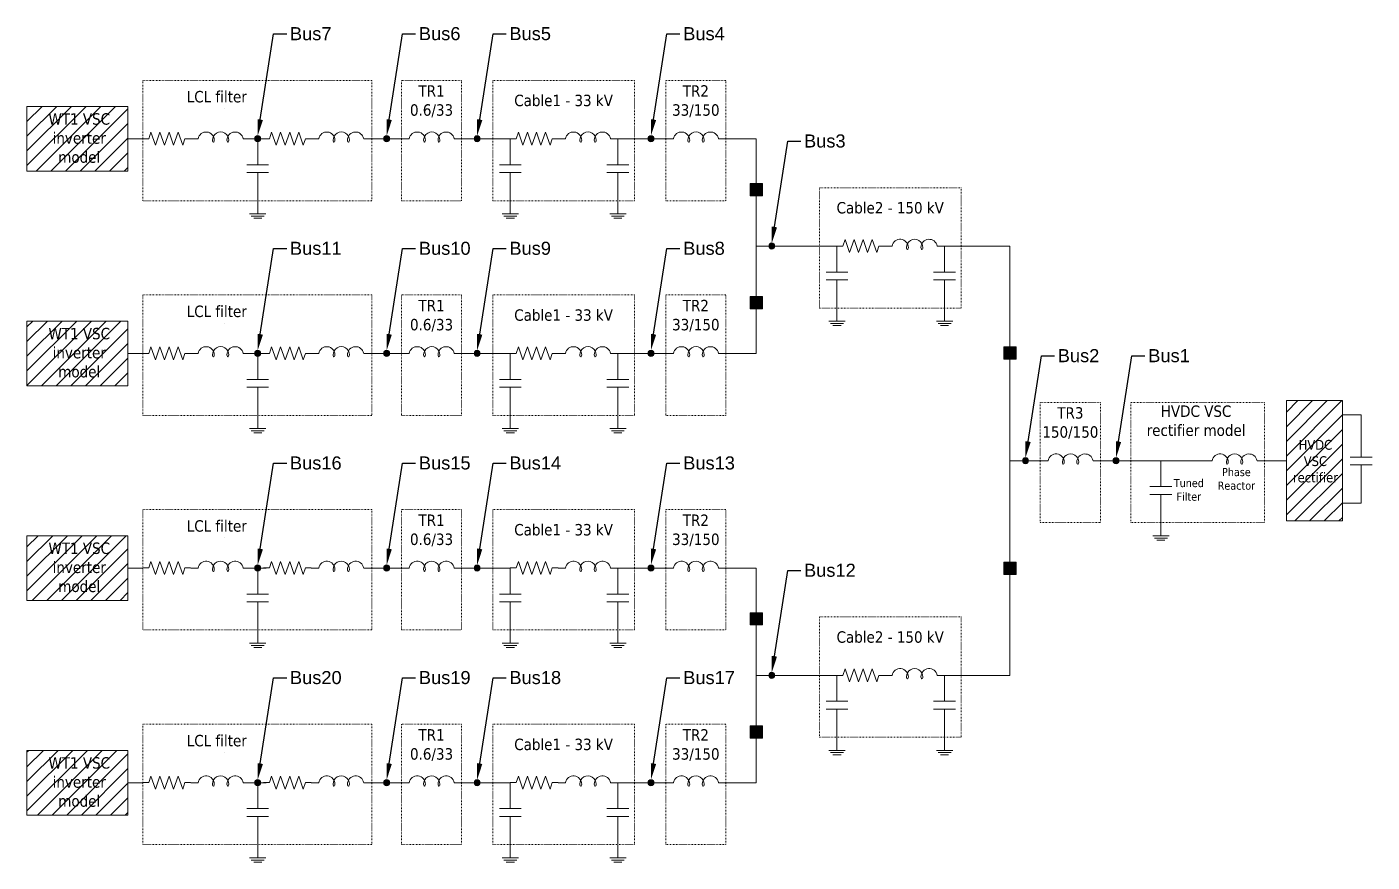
# Model space of a CAD drawing. Header units: millimetres. Extents: x 4328 to 5468, y 449 to 2965.
# Drawn here: x 4458 to 4732, y 2074.9 to 2245 of the extents above; entities that cross this region are included whole.
import ezdxf
from ezdxf import colors
from ezdxf.entities.mleader import LeaderData, LeaderLine
from ezdxf.math import Vec2, Vec3

# ---------------------------------------------------------------- set-up
doc = ezdxf.new("R2010")
doc.units = ezdxf.units.MM
doc.linetypes.add('ACAD_ISO03W100', pattern=[30, 12, -18])
doc.layers.get('0').update_dxf_attribs({"lineweight": 18})
doc.layers.add('przypisy', color=7, linetype='ACAD_ISO03W100', lineweight=9)
doc.styles.get("Standard").update_dxf_attribs({"font": 'arial.ttf'})
doc.styles.add('Tahoma', font='tahoma.ttf')
pattern_1 = [(45, (3066.6773, 1619.7054), (-1.4929676, 1.4929676), [])]

# ---------------------------------------------------------------- blocks, each defined once
blk = doc.blocks.new('kondensator')
for p, q in [((3373.53, 1419.07), (3377.98, 1419.07)), ((3377.98, 1419.07), (3389.41, 1419.07)), ((3389.41, 1425.75), (3389.41, 1412.38)), ((3394.26, 1425.75), (3394.26, 1412.38)), ((3394.26, 1419.07), (3405.69, 1419.07)), ((3405.69, 1419.07), (3410.14, 1419.07))]:
    blk.add_line(p, q)
blk = doc.blocks.new('uziemienie')
for p, q in [((3391.8, 1403.17), (3391.8, 1393.74)), ((3386.8, 1393.74), (3396.8, 1393.74)), ((3387.82, 1392.45), (3395.77, 1392.45)), ((3389.3, 1391.17), (3394.3, 1391.17))]:
    blk.add_line(p, q)
blk = doc.blocks.new('rezystor')
for p, q in [((3373.5, 1435), (3378, 1435)), ((3378, 1435), (3379.7, 1430)), ((3379.7, 1430), (3383.2, 1440)), ((3383.2, 1440), (3386.6, 1430)), ((3386.6, 1430), (3390.1, 1440)), ((3390.1, 1440), (3393.6, 1430)), ((3393.6, 1430), (3397, 1440)), ((3397, 1440), (3400.5, 1430)), ((3400.5, 1430), (3404, 1440)), ((3404, 1440), (3405.7, 1435)), ((3405.7, 1435), (3410.1, 1435))]:
    blk.add_line(p, q)
blk = doc.blocks.new('cewka')
for p, q in [((3373.53, 1451.88), (3378.05, 1451.88)), ((3405.62, 1451.88), (3410.14, 1451.88))]:
    blk.add_line(p, q)
for centre, radius, start, end in [((3382.98, 1451.03), 5, 358.76087, 170.19377), ((3391.84, 1451.03), 5, 358.76087, 180), ((3400.69, 1451.03), 5, 9.80623, 180), ((3396.27, 1451.03), 0.575, 349.15829, 10.84171)]:
    blk.add_arc(centre, radius, start, end)
for centre in [(3387.41, 1451.03), (3396.27, 1451.03)]:
    blk.add_ellipse(centre, major_axis=(0, -1.2), ratio=0.473983, start_param=4.712389, end_param=7.853982)

msp = doc.modelspace()

# ---------------------------------------------------------------- hatches: boundary and pattern name
at = {"transparency": 33554534}
h = msp.add_hatch(dxfattribs=at)
h.set_pattern_fill('ANSI31', color=256, scale=0.665)
h.set_pattern_definition(pattern_1)
h.paths.add_polyline_path([(4457.98, 2215.63), (4478.52, 2215.63), (4478.52, 2228.81), (4457.98, 2228.81)])
h.paths.add_polyline_path([(4461.5, 2216.01), (4475.79, 2216.01), (4475.79, 2228.92), (4461.5, 2228.92)], flags=9)
h = msp.add_hatch(color=256)
edge = h.paths.add_edge_path()
edge.add_arc((4505, 2222.22), 0.613, 0, 360)
h = msp.add_hatch(color=256)
edge = h.paths.add_edge_path()
edge.add_arc((4531.27, 2222.22), 0.613, 0, 360)
h = msp.add_hatch(color=256)
edge = h.paths.add_edge_path()
edge.add_arc((4549.7, 2222.22), 0.613, 0, 360)
h = msp.add_hatch(color=256)
edge = h.paths.add_edge_path()
edge.add_arc((4585.11, 2222.22), 0.613, 0, 360)
at = {"true_color": 0x939598}
h = msp.add_hatch(color=252, dxfattribs=at)
h.dxf.hatch_style = 1
h.paths.add_polyline_path([(4607.8, 2213.12), (4605.3, 2213.12), (4605.3, 2210.63), (4607.8, 2210.63)])
h = msp.add_hatch(color=256)
edge = h.paths.add_edge_path()
edge.add_arc((4609.73, 2200.37), 0.613, 0, 360)
h = msp.add_hatch(color=252, dxfattribs=at)
h.dxf.hatch_style = 1
h.paths.add_polyline_path([(4607.8, 2190.1), (4605.3, 2190.1), (4605.3, 2187.61), (4607.8, 2187.61)])
at = {"transparency": 33554534}
h = msp.add_hatch(dxfattribs=at)
h.set_pattern_fill('ANSI31', color=256, scale=0.665)
h.set_pattern_definition(pattern_1)
h.paths.add_polyline_path([(4457.98, 2171.92), (4478.52, 2171.92), (4478.52, 2185.1), (4457.98, 2185.1)])
h.paths.add_polyline_path([(4461.5, 2172.3), (4475.79, 2172.3), (4475.79, 2185.21), (4461.5, 2185.21)], flags=9)
h = msp.add_hatch(color=256)
edge = h.paths.add_edge_path()
edge.add_arc((4505, 2178.51), 0.613, 0, 360)
h = msp.add_hatch(color=256)
edge = h.paths.add_edge_path()
edge.add_arc((4531.27, 2178.51), 0.613, 0, 360)
h = msp.add_hatch(color=256)
edge = h.paths.add_edge_path()
edge.add_arc((4549.7, 2178.51), 0.613, 0, 360)
h = msp.add_hatch(color=256)
edge = h.paths.add_edge_path()
edge.add_arc((4585.11, 2178.51), 0.613, 0, 360)
at = {"true_color": 0x939598}
h = msp.add_hatch(color=252, dxfattribs=at)
h.dxf.hatch_style = 1
h.paths.add_polyline_path([(4659.48, 2179.83), (4656.99, 2179.83), (4656.99, 2177.33), (4659.48, 2177.33)])
at = {"transparency": 33554534}
h = msp.add_hatch(dxfattribs=at)
h.set_pattern_fill('ANSI31', color=256, scale=0.665)
h.set_pattern_definition([(45, (3114.5385, 1124.896), (-1.4929676, 1.4929676), [])])
h.paths.add_polyline_path([(4725.97, 2168.91), (4714.59, 2168.91), (4714.59, 2144.41), (4725.97, 2144.41)])
h.paths.add_polyline_path([(4715.3, 2151.11), (4725.47, 2151.11), (4725.47, 2162.21), (4715.3, 2162.21)], flags=24)
h = msp.add_hatch(color=256)
edge = h.paths.add_edge_path()
edge.add_arc((4661.41, 2156.66), 0.613, 0, 360)
h = msp.add_hatch(color=256)
edge = h.paths.add_edge_path()
edge.add_arc((4679.85, 2156.66), 0.613, 0, 360)
h = msp.add_hatch(dxfattribs=at)
h.set_pattern_fill('ANSI31', color=256, scale=0.665)
h.set_pattern_definition(pattern_1)
h.paths.add_polyline_path([(4457.98, 2128.22), (4478.52, 2128.22), (4478.52, 2141.39), (4457.98, 2141.39)])
h.paths.add_polyline_path([(4461.5, 2128.6), (4475.79, 2128.6), (4475.79, 2141.5), (4461.5, 2141.5)], flags=9)
h = msp.add_hatch(color=256)
edge = h.paths.add_edge_path()
edge.add_arc((4505, 2134.81), 0.613, 0, 360)
h = msp.add_hatch(color=256)
edge = h.paths.add_edge_path()
edge.add_arc((4531.27, 2134.81), 0.613, 0, 360)
h = msp.add_hatch(color=256)
edge = h.paths.add_edge_path()
edge.add_arc((4549.7, 2134.81), 0.613, 0, 360)
h = msp.add_hatch(color=256)
edge = h.paths.add_edge_path()
edge.add_arc((4585.11, 2134.81), 0.613, 0, 360)
at = {"true_color": 0x939598}
h = msp.add_hatch(color=252, dxfattribs=at)
h.dxf.hatch_style = 1
h.paths.add_polyline_path([(4659.48, 2135.98), (4656.99, 2135.98), (4656.99, 2133.49), (4659.48, 2133.49)])
h = msp.add_hatch(color=252, dxfattribs=at)
h.dxf.hatch_style = 1
h.paths.add_polyline_path([(4607.8, 2125.71), (4605.3, 2125.71), (4605.3, 2123.22), (4607.8, 2123.22)])
h = msp.add_hatch(color=256)
edge = h.paths.add_edge_path()
edge.add_arc((4609.73, 2112.95), 0.613, 0, 360)
h = msp.add_hatch(color=252, dxfattribs=at)
h.dxf.hatch_style = 1
h.paths.add_polyline_path([(4607.8, 2102.69), (4605.3, 2102.69), (4605.3, 2100.19), (4607.8, 2100.19)])
at = {"transparency": 33554534}
h = msp.add_hatch(dxfattribs=at)
h.set_pattern_fill('ANSI31', color=256, scale=0.665)
h.set_pattern_definition(pattern_1)
h.paths.add_polyline_path([(4457.98, 2084.51), (4478.52, 2084.51), (4478.52, 2097.69), (4457.98, 2097.69)])
h.paths.add_polyline_path([(4461.5, 2084.89), (4475.79, 2084.89), (4475.79, 2097.8), (4461.5, 2097.8)], flags=9)
h = msp.add_hatch(color=256)
edge = h.paths.add_edge_path()
edge.add_arc((4505, 2091.1), 0.613, 0, 360)
h = msp.add_hatch(color=256)
edge = h.paths.add_edge_path()
edge.add_arc((4531.27, 2091.1), 0.613, 0, 360)
h = msp.add_hatch(color=256)
edge = h.paths.add_edge_path()
edge.add_arc((4549.7, 2091.1), 0.613, 0, 360)
h = msp.add_hatch(color=256)
edge = h.paths.add_edge_path()
edge.add_arc((4585.11, 2091.1), 0.613, 0, 360)

# ---------------------------------------------------------------- linework, layer by layer
for p, q in [((4478.52, 2222.22), (4481.61, 2222.22)), ((4503.52, 2222.22), (4506.7, 2222.22)), ((4528.09, 2222.22), (4531.27, 2222.22)), ((4531.27, 2222.22), (4534.36, 2222.22)), ((4546.53, 2222.22), (4549.7, 2222.22)), ((4549.7, 2222.22), (4556.45, 2222.22)), ((4578.36, 2222.22), (4585.11, 2222.22)), ((4585.11, 2222.22), (4588.2, 2222.22)), ((4600.37, 2222.22), (4606.55, 2222.22)), ((4606.55, 2222.22), (4606.55, 2213.12)), ((4606.55, 2210.63), (4606.55, 2200.37)), ((4606.55, 2200.37), (4619.91, 2200.37)), ((4606.55, 2190.1), (4606.55, 2200.37)), ((4619.91, 2200.37), (4623, 2200.37)), ((4644.91, 2200.37), (4648.09, 2200.37)), ((4648.09, 2200.37), (4658.24, 2200.37)), ((4658.24, 2200.37), (4658.24, 2179.83)), ((4606.55, 2178.51), (4606.55, 2187.61)), ((4478.52, 2178.51), (4481.61, 2178.51)), ((4503.52, 2178.51), (4506.7, 2178.51)), ((4528.09, 2178.51), (4531.27, 2178.51)), ((4531.27, 2178.51), (4534.36, 2178.51)), ((4546.53, 2178.51), (4549.7, 2178.51)), ((4549.7, 2178.51), (4556.45, 2178.51)), ((4578.36, 2178.51), (4585.11, 2178.51)), ((4585.11, 2178.51), (4588.2, 2178.51)), ((4600.37, 2178.51), (4606.55, 2178.51)), ((4658.24, 2177.33), (4658.24, 2156.66)), ((4729.79, 2165.99), (4725.97, 2165.99)), ((4729.79, 2162.69), (4729.79, 2165.99)), ((4658.24, 2156.66), (4661.41, 2156.66)), ((4658.24, 2135.98), (4658.24, 2156.66)), ((4661.41, 2156.66), (4664.5, 2156.66)), ((4676.67, 2156.66), (4679.85, 2156.66)), ((4679.85, 2156.66), (4697.84, 2156.66)), ((4710.08, 2156.66), (4714.59, 2156.66)), ((4729.79, 2150.52), (4729.79, 2148.04)), ((4729.79, 2148.04), (4725.97, 2148.04)), ((4478.52, 2134.81), (4481.61, 2134.81)), ((4503.52, 2134.81), (4506.7, 2134.81)), ((4528.09, 2134.81), (4531.27, 2134.81)), ((4531.27, 2134.81), (4534.36, 2134.81)), ((4546.53, 2134.81), (4549.7, 2134.81)), ((4549.7, 2134.81), (4556.45, 2134.81)), ((4578.36, 2134.81), (4585.11, 2134.81)), ((4585.11, 2134.81), (4588.2, 2134.81)), ((4600.37, 2134.81), (4606.55, 2134.81)), ((4606.55, 2134.81), (4606.55, 2125.71)), ((4658.24, 2112.95), (4658.24, 2133.49)), ((4606.55, 2123.22), (4606.55, 2112.95)), ((4606.55, 2112.95), (4619.91, 2112.95)), ((4606.55, 2102.69), (4606.55, 2112.95)), ((4619.91, 2112.95), (4623, 2112.95)), ((4644.91, 2112.95), (4648.09, 2112.95)), ((4648.09, 2112.95), (4658.24, 2112.95)), ((4606.55, 2091.1), (4606.55, 2100.19)), ((4478.52, 2091.1), (4481.61, 2091.1)), ((4503.52, 2091.1), (4506.7, 2091.1)), ((4528.09, 2091.1), (4531.27, 2091.1)), ((4531.27, 2091.1), (4534.36, 2091.1)), ((4546.53, 2091.1), (4549.7, 2091.1)), ((4549.7, 2091.1), (4556.45, 2091.1)), ((4578.36, 2091.1), (4585.11, 2091.1)), ((4585.11, 2091.1), (4588.2, 2091.1)), ((4600.37, 2091.1), (4606.55, 2091.1))]:
    msp.add_line(p, q)
for points in [[(4478.52, 2215.63), (4457.98, 2215.63), (4457.98, 2228.81), (4478.52, 2228.81)], [(4498.23, 2228.41), (4498.23, 2228.41)], [(4605.3, 2210.63), (4607.8, 2210.63), (4607.8, 2213.12), (4605.3, 2213.12)], [(4605.3, 2210.63), (4607.8, 2210.63), (4607.8, 2213.12), (4605.3, 2213.12)], [(4605.3, 2190.1), (4607.8, 2190.1), (4607.8, 2187.61), (4605.3, 2187.61)], [(4605.3, 2187.61), (4607.8, 2187.61), (4607.8, 2190.1), (4605.3, 2190.1)], [(4478.52, 2171.92), (4457.98, 2171.92), (4457.98, 2185.1), (4478.52, 2185.1)], [(4498.23, 2184.7), (4498.23, 2184.7)], [(4656.99, 2179.83), (4659.48, 2179.83), (4659.48, 2177.33), (4656.99, 2177.33)], [(4656.99, 2177.33), (4659.48, 2177.33), (4659.48, 2179.83), (4656.99, 2179.83)], [(4725.97, 2168.91), (4714.59, 2168.91), (4714.59, 2144.41), (4725.97, 2144.41)], [(4478.52, 2128.22), (4457.98, 2128.22), (4457.98, 2141.39), (4478.52, 2141.39)], [(4498.23, 2140.99), (4498.23, 2140.99)], [(4656.99, 2133.49), (4659.48, 2133.49), (4659.48, 2135.98), (4656.99, 2135.98)], [(4656.99, 2133.49), (4659.48, 2133.49), (4659.48, 2135.98), (4656.99, 2135.98)], [(4605.3, 2123.22), (4607.8, 2123.22), (4607.8, 2125.71), (4605.3, 2125.71)], [(4605.3, 2123.22), (4607.8, 2123.22), (4607.8, 2125.71), (4605.3, 2125.71)], [(4605.3, 2102.69), (4607.8, 2102.69), (4607.8, 2100.19), (4605.3, 2100.19)], [(4605.3, 2100.19), (4607.8, 2100.19), (4607.8, 2102.69), (4605.3, 2102.69)], [(4478.52, 2084.51), (4457.98, 2084.51), (4457.98, 2097.69), (4478.52, 2097.69)], [(4498.23, 2097.29), (4498.23, 2097.29)]]:
    msp.add_lwpolyline(points, close=True)
for centre in [(4505, 2222.22), (4531.27, 2222.22), (4549.7, 2222.22), (4585.11, 2222.22), (4609.73, 2200.37), (4505, 2178.51), (4531.27, 2178.51), (4549.7, 2178.51), (4585.11, 2178.51), (4661.41, 2156.66), (4679.85, 2156.66), (4505, 2134.81), (4531.27, 2134.81), (4549.7, 2134.81), (4585.11, 2134.81), (4609.73, 2112.95), (4505, 2091.1), (4531.27, 2091.1), (4549.7, 2091.1), (4585.11, 2091.1)]:
    msp.add_circle(centre, 0.613)
at = {"layer": 'przypisy', "ltscale": 0.01}
for points in [[(4481.61, 2234.11), (4528.25, 2234.11), (4528.25, 2209.61), (4481.61, 2209.61)], [(4546.53, 2234.11), (4534.28, 2234.11), (4534.28, 2209.61), (4546.53, 2209.61)], [(4552.88, 2234.11), (4581.74, 2234.11), (4581.74, 2209.61), (4552.88, 2209.61)], [(4600.37, 2234.11), (4588.13, 2234.11), (4588.13, 2209.61), (4600.37, 2209.61)], [(4619.43, 2212.26), (4648.28, 2212.26), (4648.28, 2187.76), (4619.43, 2187.76)], [(4481.61, 2190.41), (4528.25, 2190.41), (4528.25, 2165.9), (4481.61, 2165.9)], [(4546.53, 2190.41), (4534.28, 2190.41), (4534.28, 2165.9), (4546.53, 2165.9)], [(4552.88, 2190.41), (4581.74, 2190.41), (4581.74, 2165.9), (4552.88, 2165.9)], [(4600.37, 2190.41), (4588.13, 2190.41), (4588.13, 2165.9), (4600.37, 2165.9)], [(4676.67, 2168.55), (4664.43, 2168.55), (4664.43, 2144.05), (4676.67, 2144.05)], [(4710.08, 2168.55), (4682.87, 2168.55), (4682.87, 2144.05), (4710.08, 2144.05)], [(4481.61, 2146.7), (4528.25, 2146.7), (4528.25, 2122.2), (4481.61, 2122.2)], [(4546.53, 2146.7), (4534.28, 2146.7), (4534.28, 2122.2), (4546.53, 2122.2)], [(4552.88, 2146.7), (4581.74, 2146.7), (4581.74, 2122.2), (4552.88, 2122.2)], [(4600.37, 2146.7), (4588.13, 2146.7), (4588.13, 2122.2), (4600.37, 2122.2)], [(4619.43, 2124.85), (4648.28, 2124.85), (4648.28, 2100.34), (4619.43, 2100.34)], [(4481.61, 2102.99), (4528.25, 2102.99), (4528.25, 2078.49), (4481.61, 2078.49)], [(4546.53, 2102.99), (4534.28, 2102.99), (4534.28, 2078.49), (4546.53, 2078.49)], [(4552.88, 2102.99), (4581.74, 2102.99), (4581.74, 2078.49), (4552.88, 2078.49)], [(4600.37, 2102.99), (4588.13, 2102.99), (4588.13, 2078.49), (4600.37, 2078.49)]]:
    msp.add_lwpolyline(points, close=True, dxfattribs=at)

# ---------------------------------------------------------------- block references
for name, p, xscale, yscale, zscale, rotation in [('rezystor', (3584.25, 2603.94), -0.266, 0.266, 0.266, 180), ('rezystor', (3608.82, 2603.94), -0.266, 0.266, 0.266, 180), ('rezystor', (3659.09, 2603.94), -0.266, 0.266, 0.266, 180), ('kondensator', (4033.16, 3343.92), 0.3325, 0.3325, 0.3325, 270), ('kondensator', (4084.61, 3343.92), 0.3325, 0.3325, 0.3325, 270), ('kondensator', (4106.52, 3343.92), 0.3325, 0.3325, 0.3325, 270), ('rezystor', (3725.64, 2582.09), -0.266, 0.266, 0.266, 180), ('kondensator', (4151.16, 3322.06), 0.3325, 0.3325, 0.3325, 270), ('kondensator', (4173.07, 3322.06), 0.3325, 0.3325, 0.3325, 270), ('rezystor', (3584.25, 2560.23), -0.266, 0.266, 0.266, 180), ('rezystor', (3608.82, 2560.23), -0.266, 0.266, 0.266, 180), ('rezystor', (3659.09, 2560.23), -0.266, 0.266, 0.266, 180), ('kondensator', (4033.16, 3300.21), 0.3325, 0.3325, 0.3325, 270), ('kondensator', (4084.61, 3300.21), 0.3325, 0.3325, 0.3325, 270), ('kondensator', (4106.52, 3300.21), 0.3325, 0.3325, 0.3325, 270), ('kondensator', (4257.95, 3284.39), 0.3325, 0.3325, 0.3325, 270), ('kondensator', (4217.15, 3278.36), 0.3325, 0.3325, 0.3325, 270), ('rezystor', (3584.25, 2516.53), -0.266, 0.266, 0.266, 180), ('kondensator', (4033.16, 3256.5), 0.3325, 0.3325, 0.3325, 270), ('rezystor', (3608.82, 2516.53), -0.266, 0.266, 0.266, 180), ('kondensator', (4084.61, 3256.5), 0.3325, 0.3325, 0.3325, 270), ('rezystor', (3659.09, 2516.53), -0.266, 0.266, 0.266, 180), ('kondensator', (4106.52, 3256.5), 0.3325, 0.3325, 0.3325, 270), ('kondensator', (4151.16, 3234.65), 0.3325, 0.3325, 0.3325, 270), ('rezystor', (3725.64, 2494.67), -0.266, 0.266, 0.266, 180), ('kondensator', (4173.07, 3234.65), 0.3325, 0.3325, 0.3325, 270), ('rezystor', (3584.25, 2472.82), -0.266, 0.266, 0.266, 180), ('kondensator', (4033.16, 3212.8), 0.3325, 0.3325, 0.3325, 270), ('rezystor', (3608.82, 2472.82), -0.266, 0.266, 0.266, 180), ('kondensator', (4084.61, 3212.8), 0.3325, 0.3325, 0.3325, 270), ('rezystor', (3659.09, 2472.82), -0.266, 0.266, 0.266, 180), ('kondensator', (4106.52, 3212.8), 0.3325, 0.3325, 0.3325, 270)]:
    msp.add_blockref(name, p, dxfattribs=dict(xscale=xscale, yscale=yscale, zscale=zscale, rotation=rotation))
at = {"xscale": 0.3325, "yscale": 0.3325, "zscale": 0.3325}
for name, p in [('cewka', (3369.65, 1739.47)), ('cewka', (3394.22, 1739.47)), ('cewka', (3412.66, 1739.47)), ('cewka', (3444.49, 1739.47)), ('cewka', (3466.5, 1739.47)), ('uziemienie', (3377.23, 1743.49)), ('uziemienie', (3428.68, 1743.49)), ('uziemienie', (3450.59, 1743.49)), ('cewka', (3511.04, 1717.62)), ('uziemienie', (3495.23, 1721.64)), ('uziemienie', (3517.14, 1721.64)), ('cewka', (3369.65, 1695.76)), ('cewka', (3394.22, 1695.76)), ('cewka', (3412.66, 1695.76)), ('cewka', (3444.49, 1695.76)), ('cewka', (3466.5, 1695.76)), ('uziemienie', (3377.23, 1699.79)), ('uziemienie', (3428.68, 1699.79)), ('uziemienie', (3450.59, 1699.79)), ('cewka', (3542.8, 1673.91)), ('cewka', (3576.21, 1673.91)), ('uziemienie', (3561.22, 1677.93)), ('cewka', (3369.65, 1652.06)), ('cewka', (3394.22, 1652.06)), ('cewka', (3412.66, 1652.06)), ('cewka', (3444.49, 1652.06)), ('cewka', (3466.5, 1652.06)), ('uziemienie', (3377.23, 1656.08)), ('uziemienie', (3428.68, 1656.08)), ('uziemienie', (3450.59, 1656.08)), ('cewka', (3511.04, 1630.2)), ('uziemienie', (3495.23, 1634.23)), ('uziemienie', (3517.14, 1634.23)), ('cewka', (3369.65, 1608.35)), ('cewka', (3394.22, 1608.35)), ('cewka', (3412.66, 1608.35)), ('cewka', (3444.49, 1608.35)), ('cewka', (3466.5, 1608.35)), ('uziemienie', (3377.23, 1612.37)), ('uziemienie', (3428.68, 1612.37)), ('uziemienie', (3450.59, 1612.37))]:
    msp.add_blockref(name, p, dxfattribs=at)

# ---------------------------------------------------------------- texts
at = {"attachment_point": 5, "style": 'Tahoma'}
for s, width, insert, char_height in [('LCL filter', 94.212, (4496.66, 2230.77), 2.328), ('TR1\\P0.6/33', 94.212, (4540.41, 2229.87), 2.328), ('Cable1 - 33 kV', 94.212, (4567.31, 2230), 2.3275), ('TR2\\P33/150', 94.212, (4594.25, 2229.87), 2.328), ('WT1 VSC inverter model', 14.7696, (4468.64, 2222.35), 2.3275), ('Cable2 - 150 kV', 94.212, (4633.85, 2208.15), 2.3275), ('LCL filter', 94.212, (4496.66, 2187.06), 2.328), ('TR1\\P0.6/33', 94.212, (4540.41, 2186.17), 2.328), ('Cable1 - 33 kV', 94.212, (4567.31, 2186.3), 2.3275), ('TR2\\P33/150', 94.212, (4594.25, 2186.17), 2.328), ('WT1 VSC inverter model', 15.9428, (4468.64, 2178.65), 2.3275), ('HVDC VSC rectifier model', 25.4939, (4696.16, 2164.79), 2.3275), ('TR3\\P150/150', 94.212, (4670.55, 2164.31), 2.328), ('HVDC\\PVSC\\Prectifier', 19.8691, (4720.47, 2156.56), 1.995), ('Phase\\PReactor', 94.212, (4704.37, 2152.96), 1.663), ('Tuned\\PFilter', 94.212, (4694.68, 2150.72), 1.663), ('TR2\\P33/150', 94.212, (4594.25, 2142.46), 2.328), ('LCL filter', 94.212, (4496.66, 2143.36), 2.328), ('TR1\\P0.6/33', 94.212, (4540.41, 2142.46), 2.328), ('Cable1 - 33 kV', 94.212, (4567.31, 2142.59), 2.3275), ('WT1 VSC inverter model', 14.183, (4468.64, 2134.94), 2.3275), ('Cable2 - 150 kV', 94.212, (4633.85, 2120.74), 2.3275), ('TR1\\P0.6/33', 94.212, (4540.41, 2098.75), 2.328), ('TR2\\P33/150', 94.212, (4594.25, 2098.75), 2.328), ('LCL filter', 94.212, (4496.66, 2099.65), 2.328), ('Cable1 - 33 kV', 94.212, (4567.31, 2098.88), 2.3275), ('WT1 VSC inverter model', 13.5964, (4468.64, 2091.23), 2.3275)]:
    msp.add_mtext_dynamic_manual_height_columns(s, width=width, gutter_width=12.5, heights=[0], dxfattribs=dict(at, insert=insert, char_height=char_height))

# ---------------------------------------------------------------- leaders
ml = msp.add_multileader_mtext('Standard')
ml.set_content('Bus7', color=256)
ml.set_leader_properties()
ml.build(insert=Vec2(0, 0))
ml.multileader.update_dxf_attribs({"arrow_head_size": 3.33})
ctx = ml.context
ctx.base_point, ctx.char_height, ctx.arrow_head_size, ctx.landing_gap_size, ctx.plane_origin = Vec3(4510.9, 2243.6), 2.66, 3.33, 0.665, Vec3(4505, 2222.22)
notes = []
notes.append((ctx, [(1, (1, 1, 0), (4508.24, 2243.6), (1, 0), 2.66, [(0, [(4505, 2222.83)], 0, [])])]))
ctx.mtext.insert, ctx.mtext.flow_direction = Vec3(4511.56, 2244.95), 5
ml = msp.add_multileader_mtext('Standard')
ml.set_content('Bus6', color=256)
ml.set_leader_properties()
ml.build(insert=Vec2(0, 0))
ml.multileader.update_dxf_attribs({"arrow_head_size": 3.33})
ctx = ml.context
ctx.base_point, ctx.char_height, ctx.arrow_head_size, ctx.landing_gap_size, ctx.plane_origin = Vec3(4537.17, 2243.6), 2.66, 3.33, 0.665, Vec3(4531.27, 2222.22)
notes.append((ctx, [(1, (1, 1, 0), (4534.51, 2243.6), (1, 0), 2.66, [(0, [(4531.27, 2222.83)], 0, [])])]))
ctx.mtext.insert, ctx.mtext.flow_direction = Vec3(4537.83, 2244.96), 5
ml = msp.add_multileader_mtext('Standard')
ml.set_content('Bus5', color=256)
ml.set_leader_properties()
ml.build(insert=Vec2(0, 0))
ml.multileader.update_dxf_attribs({"arrow_head_size": 3.33})
ctx = ml.context
ctx.base_point, ctx.char_height, ctx.arrow_head_size, ctx.landing_gap_size, ctx.plane_origin = Vec3(4555.6, 2243.6), 2.66, 3.33, 0.665, Vec3(4549.7, 2222.22)
notes.append((ctx, [(1, (1, 1, 0), (4552.94, 2243.6), (1, 0), 2.66, [(0, [(4549.7, 2222.83)], 0, [])])]))
ctx.mtext.insert, ctx.mtext.flow_direction = Vec3(4556.27, 2244.96), 5
ml = msp.add_multileader_mtext('Standard')
ml.set_content('Bus4', color=256)
ml.set_leader_properties()
ml.build(insert=Vec2(0, 0))
ml.multileader.update_dxf_attribs({"arrow_head_size": 3.33})
ctx = ml.context
ctx.base_point, ctx.char_height, ctx.arrow_head_size, ctx.landing_gap_size, ctx.plane_origin = Vec3(4591.01, 2243.6), 2.66, 3.33, 0.665, Vec3(4585.11, 2222.22)
notes.append((ctx, [(1, (1, 1, 0), (4588.35, 2243.6), (1, 0), 2.66, [(0, [(4585.11, 2222.83)], 0, [])])]))
ctx.mtext.insert, ctx.mtext.flow_direction = Vec3(4591.68, 2244.95), 5
ml = msp.add_multileader_mtext('Standard')
ml.set_content('Bus3', color=256)
ml.set_leader_properties()
ml.build(insert=Vec2(0, 0))
ml.multileader.update_dxf_attribs({"arrow_head_size": 3.33})
ctx = ml.context
ctx.base_point, ctx.char_height, ctx.arrow_head_size, ctx.landing_gap_size, ctx.plane_origin = Vec3(4615.63, 2221.75), 2.66, 3.33, 0.665, Vec3(4609.73, 2200.37)
notes.append((ctx, [(1, (1, 1, 0), (4612.97, 2221.75), (1, 0), 2.66, [(0, [(4609.73, 2200.98)], 0, [])])]))
ctx.mtext.insert, ctx.mtext.flow_direction = Vec3(4616.29, 2223.1), 5
ml = msp.add_multileader_mtext('Standard')
ml.set_content('Bus11', color=256)
ml.set_leader_properties()
ml.build(insert=Vec2(0, 0))
ml.multileader.update_dxf_attribs({"arrow_head_size": 3.33})
ctx = ml.context
ctx.base_point, ctx.char_height, ctx.arrow_head_size, ctx.landing_gap_size, ctx.plane_origin = Vec3(4510.9, 2199.9), 2.66, 3.33, 0.665, Vec3(4505, 2178.51)
notes.append((ctx, [(1, (1, 1, 0), (4508.24, 2199.9), (1, 0), 2.66, [(0, [(4505, 2179.12)], 0, [])])]))
ctx.mtext.insert, ctx.mtext.flow_direction = Vec3(4511.56, 2201.25), 5
ml = msp.add_multileader_mtext('Standard')
ml.set_content('Bus10', color=256)
ml.set_leader_properties()
ml.build(insert=Vec2(0, 0))
ml.multileader.update_dxf_attribs({"arrow_head_size": 3.33})
ctx = ml.context
ctx.base_point, ctx.char_height, ctx.arrow_head_size, ctx.landing_gap_size, ctx.plane_origin = Vec3(4537.17, 2199.9), 2.66, 3.33, 0.665, Vec3(4531.27, 2178.51)
notes.append((ctx, [(1, (1, 1, 0), (4534.51, 2199.9), (1, 0), 2.66, [(0, [(4531.27, 2179.12)], 0, [])])]))
ctx.mtext.insert, ctx.mtext.flow_direction = Vec3(4537.83, 2201.25), 5
ml = msp.add_multileader_mtext('Standard')
ml.set_content('Bus9', color=256)
ml.set_leader_properties()
ml.build(insert=Vec2(0, 0))
ml.multileader.update_dxf_attribs({"arrow_head_size": 3.33})
ctx = ml.context
ctx.base_point, ctx.char_height, ctx.arrow_head_size, ctx.landing_gap_size, ctx.plane_origin = Vec3(4555.6, 2199.9), 2.66, 3.33, 0.665, Vec3(4549.7, 2178.51)
notes.append((ctx, [(1, (1, 1, 0), (4552.94, 2199.9), (1, 0), 2.66, [(0, [(4549.7, 2179.12)], 0, [])])]))
ctx.mtext.insert, ctx.mtext.flow_direction = Vec3(4556.27, 2201.25), 5
ml = msp.add_multileader_mtext('Standard')
ml.set_content('Bus8', color=256)
ml.set_leader_properties()
ml.build(insert=Vec2(0, 0))
ml.multileader.update_dxf_attribs({"arrow_head_size": 3.33})
ctx = ml.context
ctx.base_point, ctx.char_height, ctx.arrow_head_size, ctx.landing_gap_size, ctx.plane_origin = Vec3(4591.01, 2199.9), 2.66, 3.33, 0.665, Vec3(4585.11, 2178.51)
notes.append((ctx, [(1, (1, 1, 0), (4588.35, 2199.9), (1, 0), 2.66, [(0, [(4585.11, 2179.12)], 0, [])])]))
ctx.mtext.insert, ctx.mtext.flow_direction = Vec3(4591.68, 2201.25), 5
ml = msp.add_multileader_mtext('Standard')
ml.set_content('Bus2', color=256)
ml.set_leader_properties()
ml.build(insert=Vec2(0, 0))
ml.multileader.update_dxf_attribs({"arrow_head_size": 3.33})
ctx = ml.context
ctx.base_point, ctx.char_height, ctx.arrow_head_size, ctx.landing_gap_size, ctx.plane_origin = Vec3(4667.31, 2178.04), 2.66, 3.33, 0.665, Vec3(4661.41, 2156.66)
notes.append((ctx, [(1, (1, 1, 0), (4664.65, 2178.04), (1, 0), 2.66, [(0, [(4661.41, 2157.27)], 0, [])])]))
ctx.mtext.insert, ctx.mtext.flow_direction = Vec3(4667.98, 2179.39), 5
ml = msp.add_multileader_mtext('Standard')
ml.set_content('Bus1', color=256)
ml.set_leader_properties()
ml.build(insert=Vec2(0, 0))
ml.multileader.update_dxf_attribs({"arrow_head_size": 3.33})
ctx = ml.context
ctx.base_point, ctx.char_height, ctx.arrow_head_size, ctx.landing_gap_size, ctx.plane_origin = Vec3(4685.75, 2178.04), 2.66, 3.33, 0.665, Vec3(4679.85, 2156.66)
notes.append((ctx, [(1, (1, 1, 0), (4683.09, 2178.04), (1, 0), 2.66, [(0, [(4679.85, 2157.27)], 0, [])])]))
ctx.mtext.insert, ctx.mtext.flow_direction = Vec3(4686.42, 2179.39), 5
ml = msp.add_multileader_mtext('Standard')
ml.set_content('Bus16', color=256)
ml.set_leader_properties()
ml.build(insert=Vec2(0, 0))
ml.multileader.update_dxf_attribs({"arrow_head_size": 3.33})
ctx = ml.context
ctx.base_point, ctx.char_height, ctx.arrow_head_size, ctx.landing_gap_size, ctx.plane_origin = Vec3(4510.9, 2156.19), 2.66, 3.33, 0.665, Vec3(4505, 2134.81)
notes.append((ctx, [(1, (1, 1, 0), (4508.24, 2156.19), (1, 0), 2.66, [(0, [(4505, 2135.42)], 0, [])])]))
ctx.mtext.insert, ctx.mtext.width, ctx.mtext.flow_direction = Vec3(4511.56, 2157.54), 10.1156, 5
ml = msp.add_multileader_mtext('Standard')
ml.set_content('Bus15', color=256)
ml.set_leader_properties()
ml.build(insert=Vec2(0, 0))
ml.multileader.update_dxf_attribs({"arrow_head_size": 3.33})
ctx = ml.context
ctx.base_point, ctx.char_height, ctx.arrow_head_size, ctx.landing_gap_size, ctx.plane_origin = Vec3(4537.17, 2156.19), 2.66, 3.33, 0.665, Vec3(4531.27, 2134.81)
notes.append((ctx, [(1, (1, 1, 0), (4534.51, 2156.19), (1, 0), 2.66, [(0, [(4531.27, 2135.42)], 0, [])])]))
ctx.mtext.insert, ctx.mtext.flow_direction = Vec3(4537.83, 2157.54), 5
ml = msp.add_multileader_mtext('Standard')
ml.set_content('Bus14', color=256)
ml.set_leader_properties()
ml.build(insert=Vec2(0, 0))
ml.multileader.update_dxf_attribs({"arrow_head_size": 3.33})
ctx = ml.context
ctx.base_point, ctx.char_height, ctx.arrow_head_size, ctx.landing_gap_size, ctx.plane_origin = Vec3(4555.6, 2156.19), 2.66, 3.33, 0.665, Vec3(4549.7, 2134.81)
notes.append((ctx, [(1, (1, 1, 0), (4552.94, 2156.19), (1, 0), 2.66, [(0, [(4549.7, 2135.42)], 0, [])])]))
ctx.mtext.insert, ctx.mtext.flow_direction = Vec3(4556.27, 2157.54), 5
ml = msp.add_multileader_mtext('Standard')
ml.set_content('Bus13', color=256)
ml.set_leader_properties()
ml.build(insert=Vec2(0, 0))
ml.multileader.update_dxf_attribs({"arrow_head_size": 3.33})
ctx = ml.context
ctx.base_point, ctx.char_height, ctx.arrow_head_size, ctx.landing_gap_size, ctx.plane_origin = Vec3(4591.01, 2156.19), 2.66, 3.33, 0.665, Vec3(4585.11, 2134.81)
notes.append((ctx, [(1, (1, 1, 0), (4588.35, 2156.19), (1, 0), 2.66, [(0, [(4585.11, 2135.42)], 0, [])])]))
ctx.mtext.insert, ctx.mtext.flow_direction = Vec3(4591.68, 2157.54), 5
ml = msp.add_multileader_mtext('Standard')
ml.set_content('Bus12', color=256)
ml.set_leader_properties()
ml.build(insert=Vec2(0, 0))
ml.multileader.update_dxf_attribs({"arrow_head_size": 3.33})
ctx = ml.context
ctx.base_point, ctx.char_height, ctx.arrow_head_size, ctx.landing_gap_size, ctx.plane_origin = Vec3(4615.63, 2134.34), 2.66, 3.33, 0.665, Vec3(4609.73, 2112.95)
notes.append((ctx, [(1, (1, 1, 0), (4612.97, 2134.34), (1, 0), 2.66, [(0, [(4609.73, 2113.56)], 0, [])])]))
ctx.mtext.insert, ctx.mtext.flow_direction = Vec3(4616.29, 2135.69), 5
ml = msp.add_multileader_mtext('Standard')
ml.set_content('Bus20', color=256)
ml.set_leader_properties()
ml.build(insert=Vec2(0, 0))
ml.multileader.update_dxf_attribs({"arrow_head_size": 3.33})
ctx = ml.context
ctx.base_point, ctx.char_height, ctx.arrow_head_size, ctx.landing_gap_size, ctx.plane_origin = Vec3(4510.9, 2112.48), 2.66, 3.33, 0.665, Vec3(4505, 2091.1)
notes.append((ctx, [(1, (1, 1, 0), (4508.24, 2112.48), (1, 0), 2.66, [(0, [(4505, 2091.71)], 0, [])])]))
ctx.mtext.insert, ctx.mtext.flow_direction = Vec3(4511.56, 2113.84), 5
ml = msp.add_multileader_mtext('Standard')
ml.set_content('Bus19', color=256)
ml.set_leader_properties()
ml.build(insert=Vec2(0, 0))
ml.multileader.update_dxf_attribs({"arrow_head_size": 3.33})
ctx = ml.context
ctx.base_point, ctx.char_height, ctx.arrow_head_size, ctx.landing_gap_size, ctx.plane_origin = Vec3(4537.17, 2112.48), 2.66, 3.33, 0.665, Vec3(4531.27, 2091.1)
notes.append((ctx, [(1, (1, 1, 0), (4534.51, 2112.48), (1, 0), 2.66, [(0, [(4531.27, 2091.71)], 0, [])])]))
ctx.mtext.insert, ctx.mtext.flow_direction = Vec3(4537.83, 2113.84), 5
ml = msp.add_multileader_mtext('Standard')
ml.set_content('Bus18', color=256)
ml.set_leader_properties()
ml.build(insert=Vec2(0, 0))
ml.multileader.update_dxf_attribs({"arrow_head_size": 3.33})
ctx = ml.context
ctx.base_point, ctx.char_height, ctx.arrow_head_size, ctx.landing_gap_size, ctx.plane_origin = Vec3(4555.6, 2112.48), 2.66, 3.33, 0.665, Vec3(4549.7, 2091.1)
notes.append((ctx, [(1, (1, 1, 0), (4552.94, 2112.48), (1, 0), 2.66, [(0, [(4549.7, 2091.71)], 0, [])])]))
ctx.mtext.insert, ctx.mtext.flow_direction = Vec3(4556.27, 2113.84), 5
ml = msp.add_multileader_mtext('Standard')
ml.set_content('Bus17', color=256)
ml.set_leader_properties()
ml.build(insert=Vec2(0, 0))
ml.multileader.update_dxf_attribs({"arrow_head_size": 3.33})
ctx = ml.context
ctx.base_point, ctx.char_height, ctx.arrow_head_size, ctx.landing_gap_size, ctx.plane_origin = Vec3(4591.01, 2112.48), 2.66, 3.33, 0.665, Vec3(4585.11, 2091.1)
notes.append((ctx, [(1, (1, 1, 0), (4588.35, 2112.48), (1, 0), 2.66, [(0, [(4585.11, 2091.71)], 0, [])])]))
ctx.mtext.insert, ctx.mtext.flow_direction = Vec3(4591.68, 2113.83), 5
for ctx, leaders in notes:
    for number, flags, end, landing, length, lines in leaders:
        leader = LeaderData()
        leader.index, (leader.has_last_leader_line, leader.has_dogleg_vector, leader.attachment_direction) = number, flags
        leader.last_leader_point, leader.dogleg_vector, leader.dogleg_length = Vec3(end), Vec3(landing), length
        for number, points, colour, breaks in lines:
            line = LeaderLine()
            line.index, line.vertices, line.color, line.breaks = number, Vec3.list(points), colors.encode_raw_color(colour), breaks
            leader.lines.append(line)
        ctx.leaders.append(leader)

doc.saveas('drawing.dxf')
